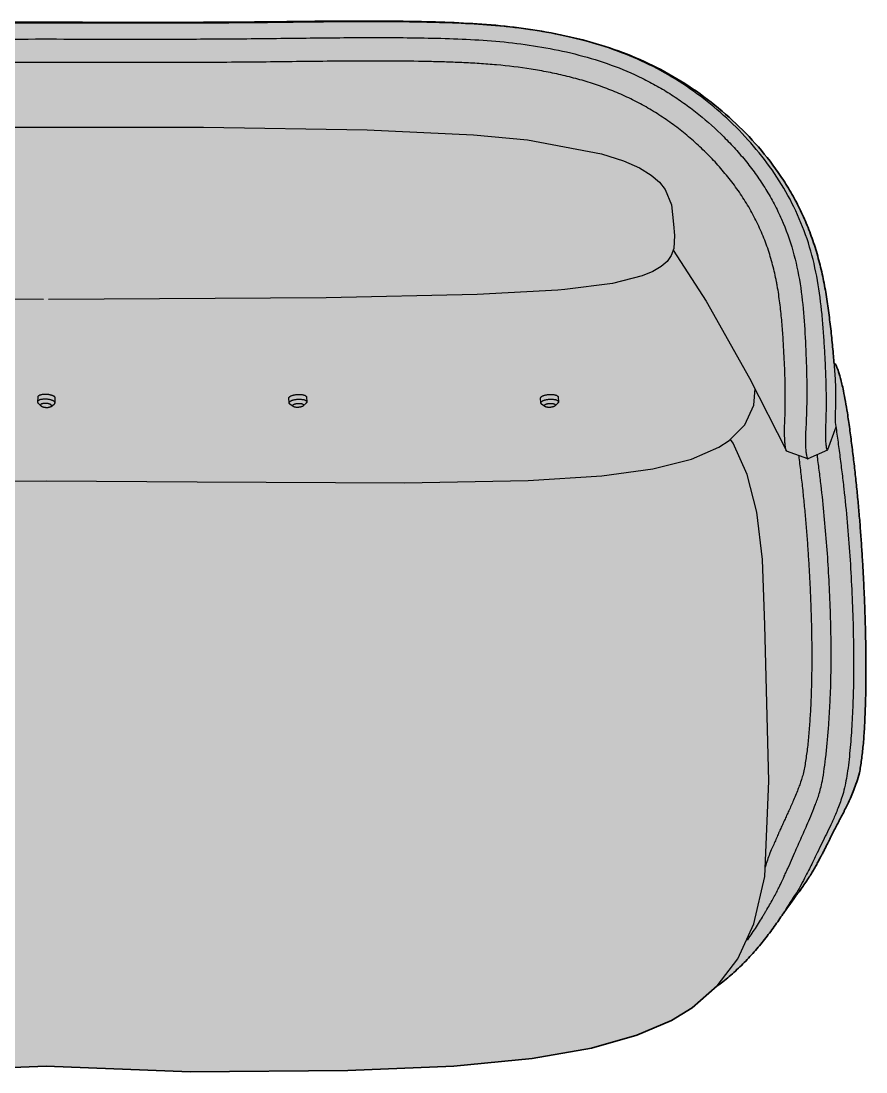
# Model space of a CAD drawing. Header units: millimetres. Extents: x 0 to 3531, y -1408 to 1130.
# Drawn here: x 2753 to 3531, y -1344 to -375 of the extents above; entities that cross this region are included whole.
import ezdxf

# ---------------------------------------------------------------- set-up
doc = ezdxf.new("R2010")
doc.units = ezdxf.units.MM
doc.layers.add('Blocks', color=7, linetype='Continuous')
doc.layers.add('Blocks$Fill', color=7, linetype='Continuous', true_color=0xffffff)
doc.layers.add('Blocks$Inner', color=7, linetype='Continuous', lineweight=25, true_color=0x007f00)
doc.layers.add('Blocks$Outline', color=7, linetype='Continuous', lineweight=35, true_color=0xff3f3f)

# ---------------------------------------------------------------- blocks, each defined once
blk = doc.blocks.new('Ro Top')
at = {"layer": 'Blocks$Fill'}
blk.add_hatch(color=256, dxfattribs=at).paths.add_polyline_path([(-136.73, -267.22), (-135.42, -266.32), (-134.11, -265.36), (-131.51, -263.34), (-125.65, -258.53), (-122.79, -256.05), (-119.98, -253.52), (-117.21, -250.95), (-114.5, -248.32), (-111.83, -245.64), (-109.21, -242.91), (-104.09, -237.32), (-99.13, -231.62), (-94.32, -225.82), (-89.69, -219.95), (-85.27, -214), (-63.79, -183.61), (-61.43, -180.48), (-59.54, -177.87), (-55.99, -172.77), (-49.9, -163.56), (-48.59, -161.46), (-47.37, -159.36), (-41.66, -148.66), (-40.29, -146.22), (-39.44, -144.62), (-35.66, -137.07), (-34.24, -134.43), (-33.57, -133.12), (-30.43, -126.67), (-18.21, -102.95), (-15.81, -98.02), (-13.34, -92.64), (-12.09, -89.67), (-10.83, -86.46), (-9.56, -82.99), (-8.28, -79.23), (-7.01, -75.18), (-5.73, -70.83), (-4.73, -65), (-3.82, -58.82), (-3.01, -52.31), (-2.3, -45.47), (-1.7, -38.26), (-0.48, -15.21), (0.24, 15.83), (-0.25, 62.19), (-2.86, 123.77), (-6.86, 177.44), (-12.75, 231.14), (-16.85, 261.01), (-18.59, 271.59), (-20.44, 281.22), (-21.9, 287.6), (-23.22, 292.81), (-24.42, 296.99), (-24.96, 298.74), (-25.48, 300.28), (-25.97, 301.63), (-26.42, 302.8), (-26.85, 303.8), (-27.05, 304.23), (-27.24, 304.63), (-27.42, 304.99), (-27.6, 305.31), (-27.77, 305.6), (-27.85, 305.73), (-27.93, 305.85), (-28.01, 305.96), (-28.08, 306.07), (-28.16, 306.17), (-28.23, 306.25), (-28.26, 306.29), (-28.3, 306.33), (-28.33, 306.37), (-28.36, 306.4), (-28.4, 306.44), (-28.43, 306.47), (-28.46, 306.49), (-28.49, 306.52), (-28.5, 306.53), (-28.52, 306.54), (-28.53, 306.55), (-28.55, 306.56), (-28.56, 306.57), (-28.58, 306.58), (-28.59, 306.59), (-28.6, 306.6), (-28.62, 306.6), (-28.63, 306.61), (-28.64, 306.62), (-28.65, 306.62), (-28.67, 306.63), (-28.68, 306.63), (-28.69, 306.64), (-28.7, 306.64), (-28.7, 306.64), (-28.71, 306.64), (-28.72, 306.64), (-28.72, 306.64), (-28.73, 306.64), (-28.73, 306.65), (-28.74, 306.65), (-28.75, 306.65), (-28.75, 306.65), (-28.76, 306.65), (-28.76, 306.65), (-28.77, 306.65), (-28.77, 306.65), (-28.78, 306.65), (-28.78, 306.65), (-28.79, 306.65), (-28.8, 306.65), (-28.8, 306.65), (-28.81, 306.65), (-28.81, 306.65), (-28.82, 306.65), (-28.82, 306.65), (-28.83, 306.65), (-28.83, 306.64), (-28.84, 306.64), (-28.84, 306.64), (-28.85, 306.64), (-28.85, 306.64), (-28.86, 306.64), (-28.86, 306.64), (-28.87, 306.63), (-28.87, 306.63), (-28.88, 306.63), (-28.88, 306.63), (-28.89, 306.62), (-28.89, 306.62), (-28.9, 306.62), (-28.9, 306.62), (-28.91, 306.61), (-28.91, 306.61), (-28.92, 306.61), (-28.92, 306.6), (-28.93, 306.6), (-28.93, 306.59), (-28.94, 306.59), (-28.94, 306.59), (-28.95, 306.58), (-28.95, 306.58), (-28.96, 306.57), (-28.97, 306.56), (-28.98, 306.55), (-28.98, 306.54), (-28.99, 306.53), (-29, 306.52), (-29.01, 306.51), (-29.02, 306.49), (-29.03, 306.48), (-29.04, 306.47), (-29.05, 306.45), (-29.07, 306.42), (-29.08, 306.39), (-29.1, 306.36), (-29.14, 306.28), (-29.17, 306.2), (-31.25, 330.07), (-34.25, 355.33), (-35.43, 363.73), (-36.76, 372.12), (-38.3, 380.53), (-40.05, 388.91), (-42.01, 397.23), (-44.19, 405.49), (-46.63, 413.68), (-49.35, 421.79), (-52.33, 429.81), (-55.57, 437.7), (-59.08, 445.49), (-62.87, 453.18), (-66.93, 460.74), (-71.23, 468.16), (-75.77, 475.42), (-80.53, 482.53), (-85.52, 489.47), (-90.71, 496.25), (-96.11, 502.87), (-101.71, 509.33), (-107.49, 515.62), (-113.44, 521.76), (-119.57, 527.72), (-125.85, 533.52), (-132.29, 539.15), (-138.88, 544.6), (-145.61, 549.86), (-152.48, 554.95), (-159.49, 559.84), (-166.62, 564.53), (-173.88, 569.02), (-181.28, 573.31), (-188.79, 577.39), (-196.41, 581.26), (-204.15, 584.91), (-211.98, 588.36), (-219.91, 591.59), (-227.92, 594.61), (-236.01, 597.43), (-244.17, 600.05), (-252.38, 602.47), (-260.64, 604.72), (-268.95, 606.79), (-277.3, 608.69), (-285.68, 610.44), (-294.1, 612.03), (-302.54, 613.47), (-319.49, 615.92), (-336.51, 617.83), (-353.57, 619.26), (-370.66, 620.29), (-404.91, 621.54), (-507.58, 621.91), (-1071.27, 622.09), (-1105.5, 621.54), (-1139.75, 620.29), (-1156.84, 619.26), (-1173.9, 617.83), (-1190.92, 615.92), (-1207.87, 613.47), (-1216.31, 612.03), (-1224.73, 610.44), (-1233.11, 608.69), (-1241.46, 606.79), (-1249.77, 604.72), (-1258.03, 602.47), (-1266.24, 600.05), (-1274.4, 597.43), (-1282.49, 594.61), (-1290.5, 591.59), (-1298.43, 588.36), (-1306.26, 584.91), (-1314, 581.26), (-1321.62, 577.39), (-1329.13, 573.31), (-1336.52, 569.02), (-1343.79, 564.53), (-1350.92, 559.84), (-1357.93, 554.95), (-1364.8, 549.86), (-1371.53, 544.6), (-1378.12, 539.15), (-1384.55, 533.52), (-1390.84, 527.72), (-1396.97, 521.76), (-1402.92, 515.62), (-1408.7, 509.33), (-1414.3, 502.87), (-1419.69, 496.25), (-1424.89, 489.47), (-1429.88, 482.53), (-1434.64, 475.42), (-1439.18, 468.16), (-1443.48, 460.74), (-1447.53, 453.18), (-1451.33, 445.49), (-1454.84, 437.7), (-1458.08, 429.81), (-1461.06, 421.79), (-1463.77, 413.68), (-1466.22, 405.49), (-1468.4, 397.23), (-1470.36, 388.91), (-1472.1, 380.53), (-1473.65, 372.12), (-1474.98, 363.73), (-1477.23, 346.89), (-1479.97, 321.74), (-1481.23, 306.2), (-1481.27, 306.28), (-1481.31, 306.36), (-1481.33, 306.39), (-1481.34, 306.42), (-1481.36, 306.45), (-1481.37, 306.47), (-1481.38, 306.48), (-1481.39, 306.49), (-1481.4, 306.51), (-1481.41, 306.52), (-1481.42, 306.53), (-1481.42, 306.54), (-1481.43, 306.55), (-1481.44, 306.56), (-1481.45, 306.57), (-1481.46, 306.58), (-1481.46, 306.58), (-1481.47, 306.59), (-1481.47, 306.59), (-1481.48, 306.59), (-1481.48, 306.6), (-1481.49, 306.6), (-1481.49, 306.61), (-1481.5, 306.61), (-1481.5, 306.61), (-1481.51, 306.62), (-1481.51, 306.62), (-1481.52, 306.62), (-1481.52, 306.62), (-1481.53, 306.63), (-1481.53, 306.63), (-1481.54, 306.63), (-1481.54, 306.63), (-1481.55, 306.64), (-1481.55, 306.64), (-1481.56, 306.64), (-1481.56, 306.64), (-1481.57, 306.64), (-1481.57, 306.64), (-1481.58, 306.64), (-1481.58, 306.65), (-1481.59, 306.65), (-1481.59, 306.65), (-1481.6, 306.65), (-1481.6, 306.65), (-1481.61, 306.65), (-1481.61, 306.65), (-1481.62, 306.65), (-1481.62, 306.65), (-1481.63, 306.65), (-1481.64, 306.65), (-1481.64, 306.65), (-1481.65, 306.65), (-1481.65, 306.65), (-1481.66, 306.65), (-1481.66, 306.65), (-1481.67, 306.65), (-1481.68, 306.65), (-1481.68, 306.64), (-1481.69, 306.64), (-1481.69, 306.64), (-1481.7, 306.64), (-1481.71, 306.64), (-1481.71, 306.64), (-1481.72, 306.64), (-1481.73, 306.63), (-1481.74, 306.63), (-1481.75, 306.62), (-1481.77, 306.62), (-1481.78, 306.61), (-1481.79, 306.6), (-1481.81, 306.6), (-1481.82, 306.59), (-1481.83, 306.58), (-1481.85, 306.57), (-1481.86, 306.56), (-1481.88, 306.55), (-1481.89, 306.54), (-1481.9, 306.53), (-1481.92, 306.52), (-1481.95, 306.49), (-1481.98, 306.47), (-1482.01, 306.44), (-1482.04, 306.4), (-1482.08, 306.37), (-1482.11, 306.33), (-1482.14, 306.29), (-1482.18, 306.25), (-1482.25, 306.17), (-1482.32, 306.07), (-1482.4, 305.96), (-1482.48, 305.85), (-1482.56, 305.73), (-1482.64, 305.6), (-1482.81, 305.31), (-1482.98, 304.99), (-1483.17, 304.63), (-1483.36, 304.23), (-1483.56, 303.8), (-1483.99, 302.8), (-1484.44, 301.63), (-1484.93, 300.28), (-1485.45, 298.74), (-1485.99, 296.99), (-1487.19, 292.81), (-1488.51, 287.6), (-1489.97, 281.22), (-1491.82, 271.59), (-1493.55, 261.01), (-1499.54, 215.8), (-1504.24, 169.76), (-1507.55, 123.77), (-1510.16, 62.19), (-1510.65, 15.83), (-1509.93, -15.21), (-1508.71, -38.26), (-1508.11, -45.47), (-1507.4, -52.31), (-1506.59, -58.82), (-1505.68, -65), (-1504.68, -70.83), (-1503.4, -75.18), (-1502.13, -79.23), (-1500.85, -82.99), (-1499.58, -86.46), (-1498.32, -89.67), (-1497.07, -92.64), (-1494.6, -98.02), (-1491.03, -105.29), (-1479.98, -126.67), (-1476.84, -133.12), (-1475.82, -135.09), (-1474.75, -137.07), (-1470.97, -144.62), (-1469.67, -147.02), (-1468.27, -149.52), (-1463.04, -159.36), (-1461.81, -161.46), (-1460.51, -163.56), (-1454.41, -172.77), (-1450.87, -177.87), (-1448.98, -180.48), (-1445.44, -185.23), (-1425.14, -214), (-1420.72, -219.95), (-1416.09, -225.82), (-1411.28, -231.62), (-1406.32, -237.32), (-1401.2, -242.91), (-1398.58, -245.64), (-1395.91, -248.32), (-1393.2, -250.95), (-1390.43, -253.52), (-1387.62, -256.05), (-1384.76, -258.53), (-1378.9, -263.34), (-1376.3, -265.36), (-1374.99, -266.32), (-1373.68, -267.22), (-1350.58, -287.28), (-1331.52, -298.95), (-1299.63, -312.67), (-1257.81, -324.49), (-1203.04, -334.13), (-1130.86, -341.2), (-1033.16, -345.33), (-887.89, -346.56), (-755.2, -341.3), (-622.52, -346.56), (-477.25, -345.33), (-379.55, -341.2), (-307.36, -334.13), (-252.6, -324.49), (-210.78, -312.67), (-178.89, -298.95), (-159.83, -287.28)], flags=0)
at = {"layer": 'Blocks$Inner'}
for p, q in [((-762.87, 275.56), (-763.14, 271.17)), ((-746.94, 270.21), (-746.68, 274.6)), ((-531.17, 270.21), (-531.44, 274.6)), ((-515.24, 275.56), (-514.97, 271.17)), ((-299.23, 270.21), (-299.5, 274.6)), ((-283.3, 275.56), (-283.03, 271.17)), ((-762.58, 270.02), (-759.96, 267.47)), ((-750.53, 266.91), (-747.62, 269.13)), ((-527.58, 266.91), (-530.49, 269.13)), ((-515.53, 270.02), (-518.15, 267.47)), ((-295.64, 266.91), (-298.55, 269.13)), ((-283.59, 270.02), (-286.21, 267.47)), ((-27.41, 247.83), (-35.06, 226.89)), ((-53.4, 218.62), (-72.88, 225.64)), ((-35.26, 226.59), (-53.24, 218.62))]:
    blk.add_line(p, q, dxfattribs=at)
for points in [[(-757.5, 365.55), (-1013.35, 367.14)], [(-900.37, 524.28), (-755.2, 524.3), (-610.04, 524.28), (-459.31, 521.98), (-361.23, 517.26), (-311.51, 512.58), (-243.27, 499.89), (-223.14, 493.4), (-208.37, 486.82), (-197.64, 480.2), (-189.94, 473.56), (-184.61, 466.87), (-178.96, 452.73), (-177.1, 435.05), (-176.13, 424.6), (-176.78, 412.66), (-179.19, 406.08), (-183.03, 400.64), (-188.52, 395.79), (-196.02, 391.33), (-206.01, 387.18), (-233.23, 380.32), (-277.32, 374.59), (-283.73, 374.04), (-358.12, 370.02), (-497.06, 367.14), (-752.91, 365.55)], [(-177.46, 411), (-146.82, 364.06), (-106.97, 293.08), (-73.08, 225.9)], [(-1408.49, 283.39), (-1407.34, 268.15), (-1398.99, 249.95), (-1384.74, 235.56), (-1374.98, 229.24), (-1349.9, 218.43), (-1314.26, 209.39), (-1267.35, 202.84), (-1199.56, 198.61), (-1085.6, 196.47), (-894.46, 197.29), (-755.2, 198.44), (-615.95, 197.29), (-424.8, 196.47), (-310.85, 198.61), (-243.05, 202.84), (-196.15, 209.39), (-160.51, 218.43), (-135.43, 229.24), (-125.67, 235.56), (-111.42, 249.95), (-103.07, 268.15), (-101.92, 283.39)], [(-887.89, -346.56), (-755.2, -341.3), (-622.52, -346.56), (-477.25, -345.33), (-379.55, -341.2), (-307.36, -334.13), (-252.6, -324.49), (-210.78, -312.67), (-178.89, -298.95), (-159.83, -287.28), (-136.73, -267.22), (-117.85, -242.11), (-103.09, -209.91), (-92.93, -166.42), (-89.13, -78.58), (-92.99, 65.42), (-95.13, 125.99), (-100.41, 169.62), (-109.24, 204.22), (-121.95, 232.95), (-124.47, 236.52)]]:
    blk.add_lwpolyline(points, dxfattribs=at)
for points, knots in [([(-1482.39, 252.02), (-1482.39, 252.43), (-1482.38, 253.68), (-1482.38, 255.67), (-1482.38, 257.98), (-1482.38, 259.9), (-1482.4, 262.01), (-1482.47, 265.06), (-1482.6, 269.33), (-1482.74, 275.23), (-1482.7, 281.8), (-1482.4, 289.08), (-1481.92, 296.96), (-1481.32, 305.17), (-1480.68, 313.46), (-1479.99, 321.73), (-1478.9, 332.84), (-1477.6, 344.07), (-1476.17, 355.34), (-1475, 363.73), (-1473.69, 372.11), (-1471.62, 383.35), (-1468.56, 397.28), (-1463.96, 413.73), (-1458.25, 429.89), (-1451.52, 445.56), (-1443.64, 460.84), (-1431.84, 480.43), (-1414.81, 503.29), (-1391.27, 528.17), (-1365.16, 550.36), (-1336.86, 569.57), (-1306.54, 585.49), (-1274.57, 597.96), (-1230.56, 610.32), (-1185.31, 617.39), (-1139.77, 620.48), (-1105.49, 621.65), (-1071.29, 622.17), (-1037, 622.21), (-1002.86, 621.94), (-968.56, 621.52), (-934.39, 621.16), (-888.75, 620.91), (-843.09, 620.9), (-797.43, 620.98), (-772.9, 621.01), (-759.79, 621.02), (-758.1, 621.02), (-757.14, 621.03), (-756.17, 621.03), (-755.2, 621.03)], [0.9971802, 0.9971802, 0.9971802, 0.9971802, 1.0001598, 1.0055945, 1.0083119, 1.0110293, 1.0137467, 1.0164641, 1.0218989, 1.0273337, 1.0327684, 1.0382032, 1.043638, 1.0490728, 1.0545076, 1.0599424, 1.0653771, 1.0762467, 1.0816815, 1.0871163, 1.0925511, 1.0979858, 1.1088554, 1.119725, 1.1305945, 1.1414641, 1.1523337, 1.1632032, 1.1849424, 1.2066815, 1.2284206, 1.2501598, 1.2718989, 1.293638, 1.3153771, 1.3588554, 1.3805945, 1.4023337, 1.4240728, 1.4458119, 1.4675511, 1.4892902, 1.5110293, 1.5327684, 1.5762467, 1.5979858, 1.619725, 1.6229432, 1.6229432, 1.6229432, 1.6247828, 1.6247828, 1.6247828, 1.6247828]), ([(-755.2, 620.24), (-756.17, 620.24), (-757.14, 620.24), (-758.1, 620.23), (-766.94, 620.23), (-786.36, 620.2), (-816.37, 620.15), (-848.11, 620.12), (-890.44, 620.15), (-943.35, 620.41), (-996.23, 621.16), (-1038.55, 621.51), (-1070.3, 621.52), (-1101.99, 621.13), (-1133.71, 620.24), (-1160.17, 618.76), (-1181.26, 616.78), (-1202.3, 614.22), (-1228.39, 609.79), (-1259.26, 602.25), (-1289.38, 592.07), (-1318.29, 578.84), (-1345.54, 562.52), (-1370.86, 543.38), (-1394.11, 521.82), (-1415.11, 498.02), (-1433.38, 472), (-1448.3, 443.9), (-1459.41, 414.07), (-1466.54, 383.15), (-1469.86, 356.9), (-1471.54, 336.18), (-1472.54, 320.72), (-1473.4, 305.27), (-1473.96, 290.18), (-1474.26, 275.86), (-1474.25, 262.77), (-1473.88, 251.93), (-1473.62, 243.38), (-1473.65, 236.73), (-1473.94, 231.79), (-1474.38, 228.53), (-1474.78, 226.83), (-1475.03, 226.55), (-1475.13, 226.58)], [-0.0814731, -0.0814731, -0.0814731, -0.0814731, -0.0796473, -0.0796473, -0.0796473, -0.0629462, -0.0429462, -0.0229462, -0.0029462, 0.0370538, 0.0770538, 0.0970538, 0.1170538, 0.1370538, 0.1570538, 0.1770538, 0.1870538, 0.1970538, 0.2170538, 0.2370538, 0.2570538, 0.2770538, 0.2970538, 0.3170538, 0.3370538, 0.3570538, 0.3770538, 0.3970538, 0.4170538, 0.4370538, 0.4570538, 0.4670538, 0.4770538, 0.4870538, 0.4970538, 0.5070538, 0.5170538, 0.5270538, 0.5370538, 0.5470538, 0.5570538, 0.5670538, 0.5770538, 0.5870538, 0.5870538, 0.5870538, 0.5870538]), ([(-755.2, 621.03), (-754.24, 621.03), (-753.27, 621.03), (-752.31, 621.02), (-750.62, 621.02), (-737.51, 621.01), (-712.98, 620.98), (-667.32, 620.9), (-621.65, 620.91), (-576.02, 621.16), (-541.85, 621.52), (-507.55, 621.94), (-473.41, 622.21), (-439.12, 622.17), (-404.92, 621.65), (-370.64, 620.48), (-325.1, 617.39), (-279.85, 610.32), (-235.84, 597.96), (-203.87, 585.49), (-173.55, 569.57), (-145.25, 550.36), (-119.14, 528.17), (-95.59, 503.29), (-78.56, 480.43), (-66.77, 460.84), (-58.89, 445.56), (-52.16, 429.89), (-46.45, 413.73), (-41.85, 397.28), (-38.79, 383.35), (-36.72, 372.11), (-35.41, 363.73), (-34.24, 355.34), (-32.81, 344.07), (-31.51, 332.84), (-30.42, 321.73), (-29.73, 313.46), (-29.09, 305.17), (-28.49, 296.96), (-28.01, 289.08), (-27.71, 281.8), (-27.67, 275.23), (-27.81, 269.33), (-27.94, 265.06), (-28.01, 262.01), (-28.03, 259.9), (-28.02, 257.98), (-28.03, 255.67), (-28.03, 253.68), (-28.02, 252.43), (-28.02, 252.02)], [1.6247828, 1.6247828, 1.6247828, 1.6247828, 1.6266225, 1.6266225, 1.6266225, 1.6298407, 1.6515799, 1.673319, 1.7167972, 1.7385364, 1.7602755, 1.7820146, 1.8037538, 1.8254929, 1.847232, 1.8689712, 1.8907103, 1.9341885, 1.9559277, 1.9776668, 1.9994059, 2.0211451, 2.0428842, 2.0646233, 2.0863625, 2.097232, 2.1081016, 2.1189712, 2.1298407, 2.1407103, 2.1515799, 2.1570146, 2.1624494, 2.1678842, 2.173319, 2.1841885, 2.1896233, 2.1950581, 2.2004929, 2.2059277, 2.2113625, 2.2167972, 2.222232, 2.2276668, 2.2331016, 2.235819, 2.2385364, 2.2412538, 2.2439712, 2.2494059, 2.2523855, 2.2523855, 2.2523855, 2.2523855]), ([(-35.27, 226.58), (-35.38, 226.55), (-35.62, 226.83), (-36.03, 228.53), (-36.47, 231.79), (-36.76, 236.73), (-36.78, 243.38), (-36.53, 251.93), (-36.16, 262.77), (-36.15, 275.86), (-36.45, 290.18), (-37.01, 305.27), (-37.87, 320.72), (-38.87, 336.18), (-40.55, 356.9), (-43.87, 383.15), (-50.99, 414.07), (-62.11, 443.9), (-77.03, 472), (-95.3, 498.02), (-116.3, 521.82), (-139.55, 543.38), (-164.87, 562.52), (-192.11, 578.84), (-221.03, 592.07), (-251.15, 602.25), (-282.02, 609.79), (-308.11, 614.22), (-329.15, 616.78), (-350.24, 618.76), (-376.7, 620.24), (-408.42, 621.13), (-440.11, 621.52), (-471.86, 621.51), (-514.18, 621.16), (-567.05, 620.41), (-619.96, 620.15), (-662.29, 620.12), (-694.04, 620.15), (-724.05, 620.2), (-743.47, 620.23), (-752.31, 620.23), (-753.27, 620.24), (-754.24, 620.24), (-755.2, 620.24)], [-0.75, -0.75, -0.75, -0.75, -0.74, -0.73, -0.72, -0.71, -0.7, -0.69, -0.68, -0.67, -0.66, -0.65, -0.64, -0.63, -0.62, -0.6, -0.58, -0.56, -0.54, -0.52, -0.5, -0.48, -0.46, -0.44, -0.42, -0.4, -0.38, -0.36, -0.35, -0.34, -0.32, -0.3, -0.28, -0.26, -0.24, -0.2, -0.16, -0.14, -0.12, -0.1, -0.0832989, -0.0832989, -0.0832989, -0.0814731, -0.0814731, -0.0814731, -0.0814731]), ([(-1455.16, 319.1), (-1454.75, 329.12), (-1453.83, 349.33), (-1450.47, 380.1), (-1444.01, 410.48), (-1435.24, 434.92), (-1426.22, 453.65), (-1418.54, 467.14), (-1409.99, 480.07), (-1400.58, 492.52), (-1390.53, 504.29), (-1376.22, 519.27), (-1360.86, 533.04), (-1344.4, 545.62), (-1331.62, 554.32), (-1318.28, 562.36), (-1299.99, 572.02), (-1276.06, 582.16), (-1246.3, 591.29), (-1215.88, 597.9), (-1185.09, 602.38), (-1154.04, 605), (-1122.91, 606.25), (-1091.88, 606.86), (-1060.81, 607.04), (-1029.71, 606.91), (-988.26, 606.47), (-936.46, 605.78), (-874.25, 605.52), (-814.8, 605.55), (-776.09, 605.62), (-758.1, 605.64), (-757.14, 605.64), (-756.17, 605.64), (-755.2, 605.64)], [1, 1, 1, 1, 1.03125, 1.0625, 1.09375, 1.125, 1.140625, 1.15625, 1.171875, 1.1875, 1.203125, 1.21875, 1.25, 1.265625, 1.28125, 1.296875, 1.3125, 1.34375, 1.375, 1.40625, 1.4375, 1.46875, 1.5, 1.53125, 1.5625, 1.59375, 1.625, 1.6875, 1.75, 1.8125, 1.8667073, 1.8667073, 1.8667073, 1.8696196, 1.8696196, 1.8696196, 1.8696196]), ([(-755.2, 605.64), (-754.24, 605.64), (-753.27, 605.64), (-752.31, 605.64), (-734.32, 605.62), (-695.6, 605.55), (-636.15, 605.52), (-573.95, 605.78), (-522.15, 606.47), (-480.7, 606.91), (-449.6, 607.04), (-418.53, 606.86), (-387.5, 606.25), (-356.37, 605), (-325.32, 602.38), (-294.52, 597.9), (-264.11, 591.29), (-234.35, 582.16), (-210.42, 572.02), (-192.13, 562.36), (-178.79, 554.32), (-166.01, 545.62), (-149.55, 533.04), (-134.19, 519.27), (-119.88, 504.29), (-109.83, 492.52), (-100.42, 480.07), (-91.87, 467.14), (-84.19, 453.65), (-75.17, 434.92), (-66.4, 410.48), (-59.94, 380.1), (-56.58, 349.33), (-55.66, 329.12), (-55.25, 319.1)], [1.8696196, 1.8696196, 1.8696196, 1.8696196, 1.8725318, 1.8725318, 1.8725318, 1.9267392, 1.9892392, 2.0517392, 2.1142392, 2.1454892, 2.1767392, 2.2079892, 2.2392392, 2.2704892, 2.3017392, 2.3329892, 2.3642392, 2.3954892, 2.4267392, 2.4423642, 2.4579892, 2.4736142, 2.4892392, 2.5204892, 2.5361142, 2.5517392, 2.5673642, 2.5829892, 2.5986142, 2.6142392, 2.6454892, 2.6767392, 2.7079892, 2.7392392, 2.7392392, 2.7392392, 2.7392392]), ([(-755.2, 583.99), (-756.17, 583.98), (-757.14, 583.98), (-758.1, 583.98), (-777.98, 583.96), (-819.22, 583.88), (-871.19, 583.86), (-913.89, 584.02), (-956.73, 584.35), (-999.37, 584.95), (-1042.24, 585.3), (-1074.15, 585.32), (-1100.94, 584.99), (-1122.3, 584.49), (-1138.31, 583.89), (-1154.3, 583.04), (-1175.59, 581.42), (-1196.85, 578.83), (-1217.91, 575.14), (-1233.58, 571.73), (-1249.11, 567.66), (-1264.39, 562.82), (-1279.39, 557.13), (-1294, 550.59), (-1308.12, 543.1), (-1321.74, 534.79), (-1334.78, 525.61), (-1347.24, 515.71), (-1359.12, 505.08), (-1370.34, 493.81), (-1379.14, 483.89), (-1385.83, 475.58), (-1390.61, 469.23), (-1395.16, 462.71), (-1399.53, 455.98), (-1403.66, 449.09), (-1408.79, 439.75), (-1414.51, 427.71), (-1420.32, 412.7), (-1424.12, 400.03), (-1426.6, 389.75), (-1427.99, 383.24), (-1428.98, 378), (-1429.87, 372.78), (-1430.83, 366.26), (-1431.8, 358.44), (-1432.66, 350.57), (-1433.42, 342.67), (-1434.24, 332.22), (-1434.67, 324.5), (-1434.88, 319.46)], [0.8649995, 0.8649995, 0.8649995, 0.8649995, 0.8680131, 0.8680131, 0.8680131, 0.9299989, 0.9966656, 1.0299989, 1.0633323, 1.1299989, 1.1633323, 1.1966656, 1.2299989, 1.2466656, 1.2633323, 1.2799989, 1.2966656, 1.3299989, 1.3466656, 1.3633323, 1.3799989, 1.3966656, 1.4133323, 1.4299989, 1.4466656, 1.4633323, 1.4799989, 1.4966656, 1.5133323, 1.5299989, 1.5466656, 1.5549989, 1.5633323, 1.5716656, 1.5799989, 1.5883323, 1.5966656, 1.6133323, 1.6299989, 1.6466656, 1.6549989, 1.6633323, 1.6674989, 1.6716656, 1.6799989, 1.6883323, 1.6966656, 1.7049989, 1.7133323, 1.7299989, 1.7299989, 1.7299989, 1.7299989]), ([(-75.53, 319.46), (-75.74, 324.5), (-76.17, 332.22), (-76.99, 342.67), (-77.75, 350.57), (-78.61, 358.44), (-79.57, 366.26), (-80.54, 372.78), (-81.43, 378), (-82.42, 383.24), (-83.8, 389.75), (-86.29, 400.03), (-90.09, 412.7), (-95.9, 427.71), (-101.62, 439.75), (-106.75, 449.09), (-110.88, 455.98), (-115.24, 462.71), (-119.8, 469.23), (-124.58, 475.58), (-131.27, 483.89), (-140.07, 493.81), (-151.29, 505.08), (-163.17, 515.71), (-175.63, 525.61), (-188.67, 534.79), (-202.28, 543.1), (-216.41, 550.59), (-231.02, 557.13), (-246.02, 562.82), (-261.3, 567.66), (-276.83, 571.73), (-292.49, 575.14), (-313.56, 578.83), (-334.82, 581.42), (-356.1, 583.04), (-372.1, 583.89), (-388.11, 584.49), (-409.47, 584.99), (-436.26, 585.32), (-468.17, 585.3), (-511.04, 584.95), (-553.68, 584.35), (-596.52, 584.02), (-639.22, 583.86), (-691.19, 583.88), (-732.43, 583.96), (-752.31, 583.98), (-753.27, 583.98), (-754.24, 583.98), (-755.2, 583.99)], [0, 0, 0, 0, 0.0166667, 0.025, 0.0333333, 0.0416667, 0.05, 0.0583333, 0.0625, 0.0666667, 0.075, 0.0833333, 0.1, 0.1166667, 0.1333333, 0.1416667, 0.15, 0.1583333, 0.1666667, 0.175, 0.1833333, 0.2, 0.2166667, 0.2333333, 0.25, 0.2666667, 0.2833333, 0.3, 0.3166667, 0.3333333, 0.35, 0.3666667, 0.3833333, 0.4, 0.4333333, 0.45, 0.4666667, 0.4833333, 0.5, 0.5333333, 0.5666667, 0.6, 0.6666667, 0.7, 0.7333333, 0.8, 0.8619859, 0.8619859, 0.8619859, 0.8649995, 0.8649995, 0.8649995, 0.8649995]), ([(-72.99, 225.74), (-73.09, 225.88), (-73.34, 226.5), (-73.83, 228.77), (-74.22, 231.79), (-74.48, 234.98), (-74.64, 237.78), (-74.72, 240.46), (-74.76, 242.82), (-74.77, 244.69), (-74.75, 246.66), (-74.67, 249.4), (-74.51, 253.08), (-74.33, 257.16), (-74.21, 260.69), (-74.16, 263.47), (-74.12, 266.4), (-74.08, 270.46), (-74.06, 275.82), (-74.1, 282.61), (-74.24, 291.98), (-74.62, 304.18), (-75.18, 314.34), (-75.53, 319.46)], [-0.3055556, -0.3055556, -0.3055556, -0.3055556, -0.2777778, -0.25, -0.2222222, -0.2083333, -0.1944444, -0.1805556, -0.1736111, -0.1666667, -0.1597222, -0.1527778, -0.1388889, -0.125, -0.1180556, -0.1111111, -0.1041667, -0.0972222, -0.0833333, -0.0694444, -0.0555556, -0.0277778, 0, 0, 0, 0]), ([(-55.25, 319.1), (-55.03, 314.23), (-54.63, 304.54), (-54.32, 292.59), (-54.24, 283.41), (-54.24, 276.68), (-54.31, 270.19), (-54.44, 264.01), (-54.63, 258.18), (-54.93, 250.92), (-55.26, 244.74), (-55.47, 239.39), (-55.55, 235.81), (-55.54, 232.59), (-55.4, 228.73), (-55.06, 224.8), (-54.54, 221.46), (-54, 219.44), (-53.52, 218.54), (-53.24, 218.57), (-53.12, 218.72)], [2.7392392, 2.7392392, 2.7392392, 2.7392392, 2.765555, 2.7918707, 2.8050286, 2.8181865, 2.8313444, 2.8445023, 2.8576602, 2.8708181, 2.8971339, 2.9102918, 2.9234497, 2.9366076, 2.9497655, 2.9760813, 3.0023971, 3.0287128, 3.0550286, 3.0813444, 3.0813444, 3.0813444, 3.0813444]), ([(-20.44, 281.22), (-21.46, 285.9), (-23.31, 293.49), (-25.56, 300.79), (-27.03, 304.33), (-27.95, 305.94), (-28.52, 306.61), (-28.91, 306.71), (-29.07, 306.43), (-29.17, 306.2)], [1.99382008, 1.99382008, 1.99382008, 1.99382008, 2.00468965, 2.01555921, 2.02642878, 2.03186356, 2.03729834, 2.04273313, 2.04869881, 2.04869881, 2.04869881, 2.04869881]), ([(-28.02, 252.02), (-27.35, 247.44), (-26.32, 240.07), (-24.97, 230.05), (-23.95, 222.32), (-22.93, 214.43), (-21.94, 206.6), (-21, 198.85), (-19.23, 183.32), (-16.92, 160.13), (-14.52, 129.15), (-12.74, 98.19), (-11.56, 67.05), (-10.99, 35.73), (-11.23, 6.84), (-12.05, -15.27), (-12.92, -30.74), (-13.74, -42.05), (-14.74, -53.13), (-15.91, -63.85), (-17.32, -73.88), (-18.43, -79.63), (-19.01, -82.23)], [2.2523855, 2.2523855, 2.2523855, 2.2523855, 2.2950202, 2.3177475, 2.3404748, 2.3632021, 2.3859293, 2.4086566, 2.4313839, 2.522293, 2.6132021, 2.7041111, 2.7950202, 2.8859293, 2.9768384, 3.0450202, 3.0791111, 3.1132021, 3.147293, 3.1813839, 3.2154748, 3.2495657, 3.2495657, 3.2495657, 3.2495657]), ([(-5.73, -70.83), (-5.04, -67.06), (-4.08, -61.05), (-2.99, -52.35), (-2.28, -45.54), (-1.68, -38.32), (-1.2, -30.73), (-0.8, -22.96), (-0.47, -15.21), (-0.19, -7.5), (0.02, 0.27), (0.16, 8.05), (0.28, 18.43), (0.28, 31.33), (0.1, 46.79), (-0.22, 62.19), (-0.7, 77.62), (-1.28, 93.01), (-2, 108.39), (-2.84, 123.78), (-3.64, 136.57), (-4.36, 146.82), (-4.92, 154.44), (-5.52, 162.07), (-6.17, 169.76), (-6.85, 177.45), (-7.57, 185.08), (-8.33, 192.73), (-9.13, 200.45), (-9.97, 208.16), (-10.86, 215.8), (-11.79, 223.44), (-13.06, 233.71), (-14.72, 246.52), (-16.13, 256.31), (-16.85, 261.01)], [-0.00618, -0.00618, -0.00618, -0.00618, 0.039275, 0.062002, 0.084729, 0.107456, 0.130184, 0.152911, 0.175638, 0.198366, 0.221093, 0.24382, 0.266547, 0.312002, 0.357456, 0.402911, 0.448366, 0.49382, 0.539275, 0.584729, 0.630184, 0.652911, 0.675638, 0.698366, 0.721093, 0.74382, 0.766547, 0.789275, 0.812002, 0.834729, 0.857456, 0.880184, 0.902911, 0.948366, 0.99382, 0.99382, 0.99382, 0.99382]), ([(-61.82, 221.67), (-61.73, 220.97), (-61.32, 217.76), (-60.62, 212.08), (-59.72, 204.63), (-58.86, 197.09), (-58.04, 189.56), (-57.28, 182.17), (-56.55, 174.82), (-55.86, 167.38), (-55.2, 159.93), (-54.59, 152.55), (-54.02, 145.17), (-53.47, 137.72), (-52.96, 130.24), (-52.33, 120.32), (-51.63, 107.83), (-50.92, 92.83), (-50.37, 77.81), (-49.94, 62.76), (-49.71, 47.74), (-49.64, 32.64), (-49.78, 17.55), (-50.11, 4.92), (-50.49, -5.14), (-50.86, -12.63), (-51.29, -20.13), (-51.78, -27.62), (-52.36, -34.97), (-53.03, -42.04), (-53.81, -48.8), (-54.97, -57.51), (-55.95, -63.64), (-56.66, -67.54)], [0.1073722, 0.1073722, 0.1073722, 0.1073722, 0.1136364, 0.1363636, 0.1590909, 0.1818182, 0.2045455, 0.2272727, 0.25, 0.2727273, 0.2954545, 0.3181818, 0.3409091, 0.3636364, 0.3863636, 0.4090909, 0.4545455, 0.5, 0.5454545, 0.5909091, 0.6363636, 0.6818182, 0.7272727, 0.7727273, 0.7954545, 0.8181818, 0.8409091, 0.8636364, 0.8863636, 0.9090909, 0.9318182, 0.9545455, 1, 1, 1, 1]), ([(-39.93, -78.24), (-38.63, -71.33), (-36.95, -58.82), (-35.16, -41.09), (-34.04, -27.35), (-33.15, -13.32), (-32.24, 5.44), (-31.69, 29.16), (-31.85, 57.55), (-32.66, 85.76), (-34.03, 113.8), (-35.94, 141.76), (-38.39, 169.68), (-40.89, 192.96), (-42.93, 209.39), (-44.02, 217.72), (-44.5, 221.31), (-44.66, 222.55)], [5, 5, 5, 5, 5.0833333, 5.125, 5.1666667, 5.2083333, 5.25, 5.3333333, 5.4166667, 5.5, 5.5833333, 5.6666667, 5.75, 5.8333333, 5.875, 5.8958333, 5.9068631, 5.9068631, 5.9068631, 5.9068631]), ([(-72.88, -196.24), (-64.07, -183.96), (-63.74, -183.53), (-63.4, -183.1), (-62.05, -181.35), (-59.49, -177.85), (-55.94, -172.71), (-53.26, -168.7), (-51.28, -165.69), (-49.89, -163.55), (-48.58, -161.46), (-46.95, -158.65), (-45.1, -155.19), (-43.41, -151.91), (-42.29, -149.8), (-41.66, -148.65), (-41.19, -147.83), (-40.74, -147.02), (-40.14, -145.95), (-39.15, -144.09), (-37.84, -141.46), (-36.61, -138.95), (-35.66, -137.05), (-35.06, -135.94), (-34.59, -135.09), (-34.13, -134.22), (-33.34, -132.69), (-32.27, -130.47), (-31.25, -128.31), (-30.43, -126.65), (-29.81, -125.49), (-29.2, -124.35), (-28.41, -122.8), (-27.44, -120.85), (-26.3, -118.53), (-25.34, -116.68), (-24.56, -115.26), (-23.79, -113.81), (-22.85, -111.98), (-21.71, -109.76), (-20.55, -107.55), (-19.38, -105.31), (-17.82, -102.19), (-15.83, -98.08), (-13.35, -92.78), (-9.99, -84.6), (-7.43, -76.84), (-5.73, -70.83)], [-0.3298052, -0.3298052, -0.3298052, -0.3298052, -0.3276085, -0.3276085, -0.3276085, -0.3186799, -0.3097513, -0.3008228, -0.2963585, -0.2918942, -0.2874299, -0.2829656, -0.2740371, -0.2651085, -0.2606442, -0.2584121, -0.2561799, -0.2539478, -0.2517156, -0.2472513, -0.2383228, -0.2293942, -0.2249299, -0.2204656, -0.2182335, -0.2160013, -0.2115371, -0.2026085, -0.1936799, -0.1892156, -0.1847513, -0.1802871, -0.1758228, -0.1668942, -0.1579656, -0.1490371, -0.1445728, -0.1401085, -0.1311799, -0.1222513, -0.1133228, -0.1043942, -0.0954656, -0.0776085, -0.0597513, -0.0418942, -0.0061799, -0.0061799, -0.0061799, -0.0061799]), ([(-19.01, -82.23), (-19.67, -85.48), (-21.07, -90.94), (-23.33, -97.7), (-25.61, -103.72), (-28.59, -111.03), (-32.07, -118.85), (-36.19, -127.2), (-40.28, -135.52), (-43.87, -142.99), (-46.99, -149.58), (-49.62, -154.87), (-52.58, -160.81), (-56.13, -167.78), (-59.82, -174.72), (-63.3, -180.93), (-73.68, -196.07), (-74.7, -198.82)], [3.2495657, 3.2495657, 3.2495657, 3.2495657, 3.2668071, 3.2840484, 3.3012898, 3.3185312, 3.353014, 3.3874967, 3.4219795, 3.4564622, 3.4737036, 3.490945, 3.5081864, 3.5254278, 3.5426691, 3.5512898, 3.5599105, 3.5599105, 3.5599105, 3.5599105]), ([(-62.93, -87.28), (-63.72, -89.36), (-65.3, -93.29), (-67.58, -98.55), (-69.37, -102.61), (-70.76, -105.71), (-71.8, -107.95), (-72.82, -110.15), (-73.82, -112.35), (-74.81, -114.52), (-75.81, -116.62), (-76.79, -118.76), (-77.76, -120.97), (-78.56, -122.81), (-79.21, -124.26), (-79.71, -125.33), (-80.2, -126.41), (-80.84, -127.93), (-81.64, -129.89), (-82.62, -132.25), (-83.66, -134.52), (-84.77, -136.78), (-86.28, -140.01), (-87.46, -142.77), (-88.27, -144.85), (-88.36, -145.09), (-88.46, -145.34), (-88.55, -145.59), (-89.84, -149.02), (-91.18, -153.09), (-92.56, -157.81)], [3, 3, 3, 3, 3.083333, 3.166667, 3.25, 3.291667, 3.333333, 3.375, 3.416667, 3.458333, 3.5, 3.541667, 3.583333, 3.625, 3.645833, 3.666667, 3.6875, 3.708333, 3.75, 3.791667, 3.833333, 3.875, 3.916667, 4, 4, 4, 4.009661, 4.009661, 4.009661, 4.143195, 4.143195, 4.143195, 4.143195]), ([(-109, -224.98), (-108.19, -223.86), (-106.02, -220.79), (-102.54, -215.67), (-98.72, -209.72), (-95.72, -204.76), (-93.44, -200.88), (-91.19, -197.08), (-88.49, -192.49), (-85.49, -187.29), (-82.82, -182.36), (-80.52, -177.79), (-77.76, -172.11), (-76.08, -168.42), (-75.09, -166.14)], [0.8684312, 0.8684312, 0.8684312, 0.8684312, 0.875, 0.8863636, 0.8977273, 0.9090909, 0.9147727, 0.9204545, 0.9318182, 0.9431818, 0.9545455, 0.9659091, 0.9772727, 1, 1, 1, 1]), ([(-136.73, -267.22), (-134.99, -266.05), (-129.22, -261.62), (-121.77, -255.28), (-114.46, -248.36), (-107.42, -241.13), (-99.03, -231.67), (-91.13, -221.95), (-85.23, -214), (-81.05, -208.03), (-77.36, -202.66), (-75.09, -199.36), (-72.88, -196.24)], [-0.438553, -0.438553, -0.438553, -0.438553, -0.4310345, -0.4137931, -0.4051724, -0.3965517, -0.3793103, -0.362069, -0.3534483, -0.3448276, -0.3362069, -0.3298052, -0.3298052, -0.3298052, -0.3298052])]:
    blk.add_open_spline(points, degree=3, knots=knots, dxfattribs=at)
for points in [[(-16.85, 261.01), (-17.42, 264.66), (-18.58, 271.75), (-19.81, 278.2), (-20.44, 281.22)], [(-56.66, -67.54), (-57.1, -69.6), (-58.02, -73.4), (-58.99, -76.58), (-59.48, -78.02)], [(-59.48, -78.02), (-60.06, -79.73), (-61.22, -82.98), (-62.36, -85.9), (-62.93, -87.28)], [(-43.14, -91.13), (-42.56, -89.32), (-41.46, -85.54), (-40.43, -80.91), (-39.93, -78.24)], [(-46.71, -101.03), (-46.13, -99.54), (-44.96, -96.49), (-43.75, -93.03), (-43.14, -91.13)], [(-71.39, -158.18), (-69.87, -154.88), (-67.24, -148.96), (-63.89, -140.99), (-60.69, -133.66), (-57.46, -126.54), (-54.1, -119.18), (-50.53, -110.91), (-48.01, -104.48), (-46.71, -101.03)], [(-75.09, -166.14), (-74.4, -164.67), (-73.1, -161.89), (-71.94, -159.38), (-71.39, -158.18)]]:
    blk.add_open_spline(points, degree=3, dxfattribs=at)
for points, weights, knots in [([(-747.11, 270.88), (-748.44, 273.2), (-754.86, 273.59), (-762.96, 274.07), (-763.14, 271.17), (-763.16, 270.84), (-762.96, 270.5)], [0.92303774436, 0.752678477875, 1, 0.707106781187, 1, 0.954428303312, 0.92303774436], [4.312032, 4.312032, 4.312032, 5.638426, 5.638426, 7.209223, 7.209223, 7.453625, 7.453625, 7.453625]), ([(-746.85, 275.27), (-748.18, 277.6), (-754.6, 277.98), (-762.7, 278.46), (-762.87, 275.56)], [0.92303774436, 0.752678477875, 1, 0.707106781187, 1], [3.385995, 3.385995, 3.385995, 4.712389, 4.712389, 6.283185, 6.283185, 6.283185]), ([(-746.8, 274.16), (-746.69, 274.37), (-746.68, 274.6), (-746.66, 274.93), (-746.85, 275.27)], [0.945078175397, 0.969326852195, 1, 0.954428303312, 0.92303774436], [2.9770915, 2.9770915, 2.9770915, 3.1415927, 3.1415927, 3.3859952, 3.3859952, 3.3859952]), ([(-531.44, 274.6), (-531.61, 277.5), (-523.51, 277.98), (-515.41, 278.46), (-515.24, 275.56)], [1, 0.707106781187, 1, 0.707106781187, 1], [4.398088, 4.398088, 4.398088, 5.968884, 5.968884, 7.539681, 7.539681, 7.539681]), ([(-531, 270.88), (-529.67, 273.2), (-523.25, 273.59), (-515.15, 274.07), (-514.97, 271.17), (-514.95, 270.84), (-515.15, 270.5)], [0.92303774436, 0.752678477875, 1, 0.707106781187, 1, 0.954428303312, 0.92303774436], [4.312032, 4.312032, 4.312032, 5.638426, 5.638426, 7.209223, 7.209223, 7.453625, 7.453625, 7.453625]), ([(-299.5, 274.6), (-299.67, 277.5), (-291.57, 277.98), (-283.47, 278.46), (-283.3, 275.56)], [1, 0.707106781187, 1, 0.707106781187, 1], [4.398088, 4.398088, 4.398088, 5.968884, 5.968884, 7.539681, 7.539681, 7.539681]), ([(-299.06, 270.88), (-297.73, 273.2), (-291.31, 273.59), (-283.21, 274.07), (-283.03, 271.17), (-283.01, 270.84), (-283.21, 270.5)], [0.92303774436, 0.752678477875, 1, 0.707106781187, 1, 0.954428303312, 0.92303774436], [4.312032, 4.312032, 4.312032, 5.638426, 5.638426, 7.209223, 7.209223, 7.453625, 7.453625, 7.453625]), ([(-750.21, 268.01), (-751.05, 269.48), (-755.1, 269.72), (-760.2, 270.03), (-760.31, 268.2), (-760.32, 267.99), (-760.2, 267.77)], [0.92303774436, 0.752678477875, 1, 0.707106781187, 1, 0.954428303312, 0.92303774436], [3.385995, 3.385995, 3.385995, 4.712389, 4.712389, 6.283185, 6.283185, 6.527588, 6.527588, 6.527588]), ([(-760.2, 267.77), (-759.36, 266.31), (-755.31, 266.07), (-750.21, 265.76), (-750.1, 267.59), (-750.09, 267.8), (-750.21, 268.01)], [0.92303774436, 0.752678477875, 1, 0.707106781187, 1, 0.954428303312, 0.92303774436], [6.527588, 6.527588, 6.527588, 7.853982, 7.853982, 9.424778, 9.424778, 9.669181, 9.669181, 9.669181]), ([(-747.62, 269.13), (-746.97, 269.63), (-746.94, 270.21), (-746.92, 270.54), (-747.11, 270.88)], [0.88717710509, 0.923725172555, 1, 0.954428303312, 0.92303774436], [3.6585653, 3.6585653, 3.6585653, 4.0676298, 4.0676298, 4.3120324, 4.3120324, 4.3120324]), ([(-530.49, 269.13), (-531.14, 269.63), (-531.17, 270.21), (-531.19, 270.54), (-531, 270.88)], [0.88717710509, 0.923725172555, 1, 0.954428303312, 0.92303774436], [3.6585653, 3.6585653, 3.6585653, 4.0676298, 4.0676298, 4.3120324, 4.3120324, 4.3120324]), ([(-517.91, 267.77), (-518.75, 266.31), (-522.8, 266.07), (-527.9, 265.76), (-528.01, 267.59), (-528.02, 267.8), (-527.9, 268.01)], [0.92303774436, 0.752678477875, 1, 0.707106781187, 1, 0.954428303312, 0.92303774436], [6.527588, 6.527588, 6.527588, 7.853982, 7.853982, 9.424778, 9.424778, 9.669181, 9.669181, 9.669181]), ([(-527.9, 268.01), (-527.06, 269.48), (-523.02, 269.72), (-517.91, 270.03), (-517.8, 268.2), (-517.79, 267.99), (-517.91, 267.77)], [0.92303774436, 0.752678477875, 1, 0.707106781187, 1, 0.954428303312, 0.92303774436], [3.385995, 3.385995, 3.385995, 4.712389, 4.712389, 6.283185, 6.283185, 6.527588, 6.527588, 6.527588]), ([(-298.55, 269.13), (-299.2, 269.63), (-299.23, 270.21), (-299.25, 270.54), (-299.06, 270.88)], [0.88717710509, 0.923725172555, 1, 0.954428303312, 0.92303774436], [3.6585653, 3.6585653, 3.6585653, 4.0676298, 4.0676298, 4.3120324, 4.3120324, 4.3120324]), ([(-285.97, 267.77), (-286.81, 266.31), (-290.86, 266.07), (-295.96, 265.76), (-296.07, 267.59), (-296.08, 267.8), (-295.96, 268.01)], [0.92303774436, 0.752678477875, 1, 0.707106781187, 1, 0.954428303312, 0.92303774436], [6.527588, 6.527588, 6.527588, 7.853982, 7.853982, 9.424778, 9.424778, 9.669181, 9.669181, 9.669181]), ([(-295.96, 268.01), (-295.13, 269.48), (-291.08, 269.72), (-285.97, 270.03), (-285.86, 268.2), (-285.85, 267.99), (-285.97, 267.77)], [0.92303774436, 0.752678477875, 1, 0.707106781187, 1, 0.954428303312, 0.92303774436], [3.385995, 3.385995, 3.385995, 4.712389, 4.712389, 6.283185, 6.283185, 6.527588, 6.527588, 6.527588])]:
    blk.add_rational_spline(points, weights, degree=2, knots=knots, dxfattribs=at)
for points in [[(-762.96, 270.5), (-762.76, 270.15), (-762.35, 269.82)], [(-515.15, 270.5), (-515.35, 270.15), (-515.76, 269.82)], [(-283.21, 270.5), (-283.41, 270.15), (-283.82, 269.82)]]:
    blk.add_rational_spline(points, [0.92303774436, 0.892629415257, 0.875528635677], degree=2, dxfattribs=at)
at = {"layer": 'Blocks$Outline'}
blk.add_lwpolyline([(-1373.68, -267.22), (-1350.58, -287.28), (-1331.52, -298.95), (-1299.63, -312.67), (-1257.81, -324.49), (-1203.04, -334.13), (-1130.86, -341.2), (-1033.16, -345.33), (-887.89, -346.56), (-755.2, -341.3), (-622.52, -346.56), (-477.25, -345.33), (-379.55, -341.2), (-307.36, -334.13), (-252.6, -324.49), (-210.78, -312.67), (-178.89, -298.95), (-159.83, -287.28), (-136.73, -267.22)], dxfattribs=at)
for points, knots in [([(-29.17, 306.2), (-29.36, 308.61), (-29.76, 313.8), (-30.42, 321.73), (-31.51, 332.84), (-32.81, 344.07), (-34.24, 355.34), (-35.41, 363.73), (-36.72, 372.11), (-38.79, 383.35), (-41.85, 397.28), (-46.45, 413.73), (-52.16, 429.89), (-58.89, 445.56), (-66.77, 460.84), (-78.56, 480.43), (-95.59, 503.29), (-119.14, 528.17), (-145.25, 550.36), (-173.55, 569.57), (-203.87, 585.49), (-235.84, 597.96), (-279.85, 610.32), (-325.1, 617.39), (-370.64, 620.48), (-404.92, 621.65), (-439.12, 622.17), (-473.41, 622.21), (-507.55, 621.94), (-541.85, 621.52), (-576.02, 621.16), (-621.65, 620.91), (-667.32, 620.9), (-712.98, 620.98), (-737.51, 621.01), (-750.62, 621.02), (-752.31, 621.02), (-753.27, 621.03), (-754.24, 621.03), (-755.2, 621.03), (-756.17, 621.03), (-757.14, 621.03), (-758.1, 621.02), (-759.79, 621.02), (-772.9, 621.01), (-797.43, 620.98), (-843.09, 620.9), (-888.75, 620.91), (-934.39, 621.16), (-968.56, 621.52), (-1002.86, 621.94), (-1037, 622.21), (-1071.29, 622.17), (-1105.49, 621.65), (-1139.77, 620.48), (-1185.31, 617.39), (-1230.56, 610.32), (-1274.57, 597.96), (-1306.54, 585.49), (-1336.86, 569.57), (-1365.16, 550.36), (-1391.27, 528.17), (-1414.81, 503.29), (-1431.84, 480.43), (-1443.64, 460.84), (-1451.52, 445.56), (-1458.25, 429.89), (-1463.96, 413.73), (-1468.56, 397.28), (-1471.62, 383.35), (-1473.69, 372.11), (-1475, 363.73), (-1476.17, 355.34), (-1477.6, 344.07), (-1478.9, 332.84), (-1479.99, 321.73), (-1480.65, 313.8), (-1481.05, 308.61), (-1481.23, 306.2)], [-2.199826, -2.199826, -2.199826, -2.199826, -2.195058, -2.189623, -2.184189, -2.173319, -2.167884, -2.162449, -2.157015, -2.15158, -2.14071, -2.129841, -2.118971, -2.108102, -2.097232, -2.086362, -2.064623, -2.042884, -2.021145, -1.999406, -1.977667, -1.955928, -1.934189, -1.89071, -1.868971, -1.847232, -1.825493, -1.803754, -1.782015, -1.760276, -1.738536, -1.716797, -1.673319, -1.65158, -1.629841, -1.626622, -1.626622, -1.626622, -1.624783, -1.624783, -1.624783, -1.622943, -1.622943, -1.622943, -1.619725, -1.597986, -1.576247, -1.532768, -1.511029, -1.48929, -1.467551, -1.445812, -1.424073, -1.402334, -1.380595, -1.358855, -1.315377, -1.293638, -1.271899, -1.25016, -1.228421, -1.206681, -1.184942, -1.163203, -1.152334, -1.141464, -1.130595, -1.119725, -1.108855, -1.097986, -1.092551, -1.087116, -1.081681, -1.076247, -1.065377, -1.059942, -1.054508, -1.04974, -1.04974, -1.04974, -1.04974]), ([(-136.73, -267.22), (-134.99, -266.05), (-129.22, -261.62), (-121.77, -255.28), (-114.46, -248.36), (-107.42, -241.13), (-99.03, -231.67), (-91.13, -221.95), (-85.23, -214), (-81.05, -208.03), (-77.69, -203.14), (-75.41, -199.82), (-73.6, -197.27), (-72.88, -196.24), (-64.07, -183.96), (-63.74, -183.53), (-63.4, -183.1), (-62.05, -181.35), (-59.49, -177.85), (-55.94, -172.71), (-53.26, -168.7), (-51.28, -165.69), (-49.89, -163.55), (-48.58, -161.46), (-46.95, -158.65), (-45.1, -155.19), (-43.41, -151.91), (-42.29, -149.8), (-41.66, -148.65), (-41.19, -147.83), (-40.74, -147.02), (-40.14, -145.95), (-39.15, -144.09), (-37.84, -141.46), (-36.61, -138.95), (-35.66, -137.05), (-35.06, -135.94), (-34.59, -135.09), (-34.13, -134.22), (-33.34, -132.69), (-32.27, -130.47), (-31.25, -128.31), (-30.43, -126.65), (-29.81, -125.49), (-29.2, -124.35), (-28.41, -122.8), (-27.44, -120.85), (-26.3, -118.53), (-25.34, -116.68), (-24.56, -115.26), (-23.79, -113.81), (-22.85, -111.98), (-21.71, -109.76), (-20.55, -107.55), (-19.38, -105.31), (-17.82, -102.19), (-15.83, -98.08), (-13.35, -92.78), (-9.99, -84.6), (-7.43, -76.84), (-5.73, -70.83), (-5.04, -67.06), (-4.08, -61.05), (-2.99, -52.35), (-2.28, -45.54), (-1.68, -38.32), (-1.2, -30.73), (-0.8, -22.96), (-0.47, -15.21), (-0.19, -7.5), (0.02, 0.27), (0.16, 8.05), (0.28, 18.43), (0.28, 31.33), (0.1, 46.79), (-0.22, 62.19), (-0.7, 77.62), (-1.28, 93.01), (-2, 108.39), (-2.84, 123.78), (-3.64, 136.57), (-4.36, 146.82), (-4.92, 154.44), (-5.52, 162.07), (-6.17, 169.76), (-6.85, 177.45), (-7.57, 185.08), (-8.33, 192.73), (-9.13, 200.45), (-9.97, 208.16), (-10.86, 215.8), (-11.79, 223.44), (-13.06, 233.71), (-14.72, 246.52), (-16.13, 256.31), (-16.85, 261.01), (-17.42, 264.66), (-18.58, 271.75), (-19.81, 278.2), (-20.44, 281.22), (-21.46, 285.9), (-23.31, 293.49), (-25.56, 300.79), (-27.03, 304.33), (-27.95, 305.94), (-28.52, 306.61), (-28.91, 306.71), (-29.07, 306.43), (-29.17, 306.2)], [-0.438553, -0.438553, -0.438553, -0.438553, -0.431034, -0.413793, -0.405172, -0.396552, -0.37931, -0.362069, -0.353448, -0.344828, -0.336207, -0.331909, -0.329805, -0.329805, -0.329805, -0.327608, -0.327608, -0.327608, -0.31868, -0.309751, -0.300823, -0.296358, -0.291894, -0.28743, -0.282966, -0.274037, -0.265108, -0.260644, -0.258412, -0.25618, -0.253948, -0.251716, -0.247251, -0.238323, -0.229394, -0.22493, -0.220466, -0.218233, -0.216001, -0.211537, -0.202608, -0.19368, -0.189216, -0.184751, -0.180287, -0.175823, -0.166894, -0.157966, -0.149037, -0.144573, -0.140108, -0.13118, -0.122251, -0.113323, -0.104394, -0.095466, -0.077608, -0.059751, -0.041894, -0.00618, -0.00618, -0.00618, 0.039275, 0.062002, 0.084729, 0.107456, 0.130184, 0.152911, 0.175638, 0.198366, 0.221093, 0.24382, 0.266547, 0.312002, 0.357456, 0.402911, 0.448366, 0.49382, 0.539275, 0.584729, 0.630184, 0.652911, 0.675638, 0.698366, 0.721093, 0.74382, 0.766547, 0.789275, 0.812002, 0.834729, 0.857456, 0.880184, 0.902911, 0.948366, 0.99382, 0.99382, 0.99382, 1.49382, 1.99382, 1.99382, 1.99382, 2.00469, 2.015559, 2.026429, 2.031864, 2.037298, 2.042733, 2.048699, 2.048699, 2.048699, 2.048699])]:
    blk.add_open_spline(points, degree=3, knots=knots, dxfattribs=at)

msp = doc.modelspace()

# ---------------------------------------------------------------- block references
at = {"layer": 'Blocks'}
msp.add_blockref('Ro Top', (3530.77, -997.69), dxfattribs=at)

doc.saveas('drawing.dxf')
